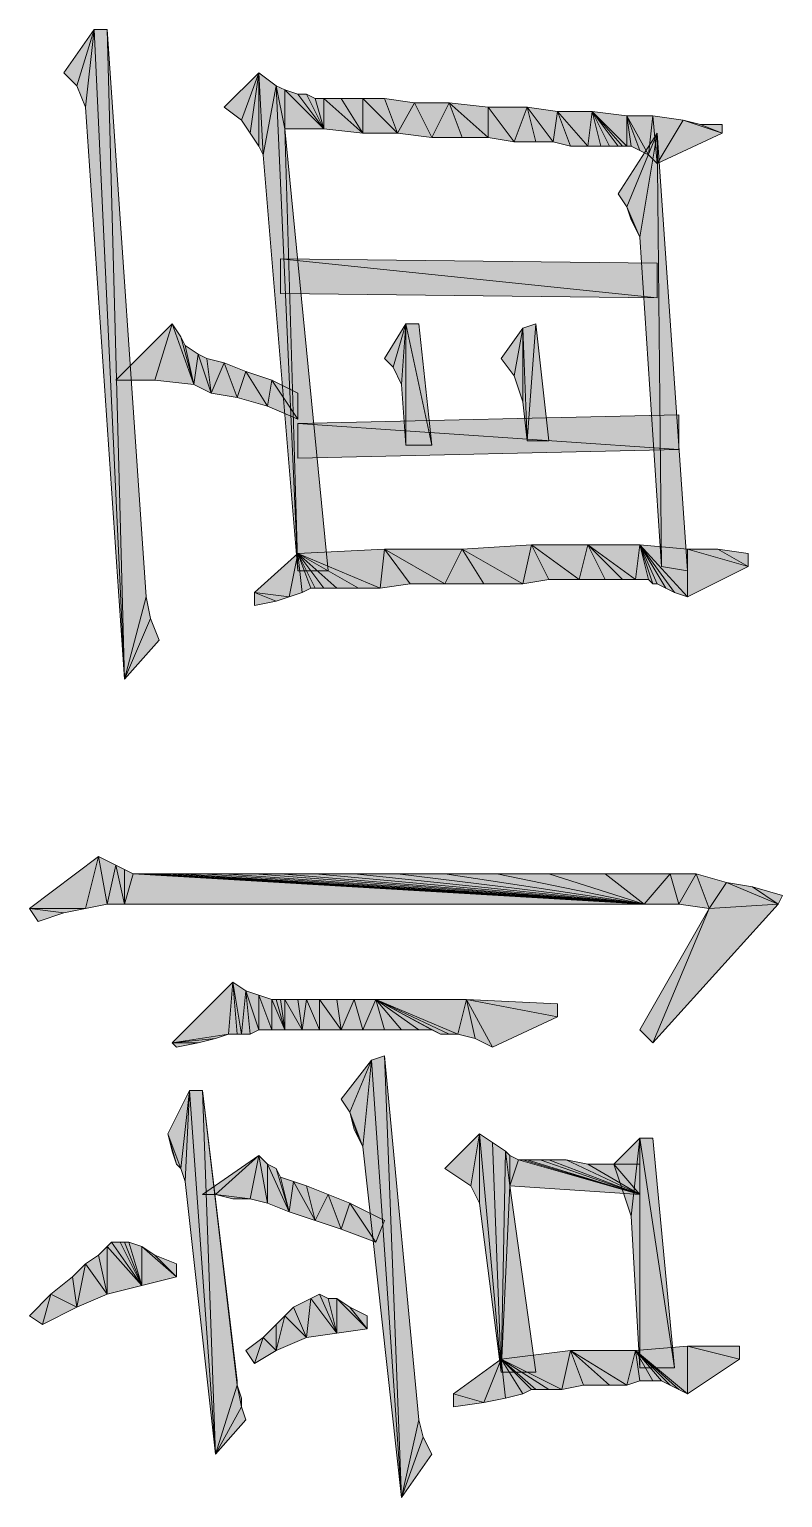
# Model space of a CAD drawing. Header units: inches. Extents: x 11 to 682, y 148 to 1119.
# Drawn here: x 380.1 to 390.54, y 728.1 to 748.44 of the extents above; entities that cross this region are included whole.
import ezdxf

# ---------------------------------------------------------------- set-up
doc = ezdxf.new("R2010")
doc.units = ezdxf.units.IN
doc.header["$MEASUREMENT"] = 0
doc.layers.add('图层 1', color=7, linetype='Continuous')

msp = doc.modelspace()

# ---------------------------------------------------------------- hatches: boundary and pattern name
at = {"layer": '图层 1', "true_color": 0xffffff}
for points in [[(380.76, 747.66), (380.58, 747.84), (381, 748.44)], [(381, 748.44), (380.88, 747.36), (380.76, 747.66)], [(381, 748.44), (381.42, 739.44), (380.88, 747.36)], [(381, 748.44), (381.18, 748.44), (381.42, 739.44)], [(381.42, 739.44), (381.18, 748.44), (381.72, 740.58)], [(383.04, 747.18), (382.8, 747.36), (383.28, 747.84)], [(383.28, 747.84), (383.16, 747), (383.04, 747.18)], [(383.28, 747.84), (383.28, 746.82), (383.16, 747)], [(383.28, 747.84), (383.34, 746.7), (383.28, 746.82)], [(383.34, 746.7), (383.28, 747.84), (383.52, 747.66)], [(383.52, 747.66), (383.82, 740.94), (383.34, 746.7)], [(383.64, 747.06), (383.52, 747.66), (383.64, 747.6)], [(383.52, 747.66), (383.64, 747.06), (383.82, 740.94)], [(383.64, 747.6), (383.82, 747.54), (384.18, 747.06)], [(383.64, 747.6), (384.18, 747.06), (383.64, 747.06)], [(383.82, 747.54), (383.94, 747.54), (384.18, 747.06)], [(383.94, 747.54), (384.06, 747.48), (384.18, 747.06)], [(384.18, 747.06), (384.06, 747.48), (384.18, 747.48)], [(384.18, 747.48), (384.42, 747.48), (384.72, 747)], [(384.18, 747.48), (384.72, 747), (384.18, 747.06)], [(384.72, 747), (384.42, 747.48), (384.72, 747.48)], [(384.72, 747.48), (385.02, 747.48), (385.2, 747)], [(384.72, 747.48), (385.2, 747), (384.72, 747)], [(385.2, 747), (385.02, 747.48), (385.44, 747.42)], [(385.44, 747.42), (385.68, 746.94), (385.2, 747)], [(385.68, 746.94), (385.44, 747.42), (385.92, 747.42)], [(385.92, 747.42), (386.1, 746.94), (385.68, 746.94)], [(386.46, 746.94), (386.1, 746.94), (385.92, 747.42)], [(386.46, 746.94), (385.92, 747.42), (386.46, 747.36)], [(386.46, 747.36), (386.82, 746.88), (386.46, 746.94)], [(386.82, 746.88), (386.46, 747.36), (387, 747.36)], [(387, 747.36), (387.12, 746.88), (386.82, 746.88)], [(387.36, 746.88), (387.12, 746.88), (387, 747.36)], [(387.36, 746.88), (387, 747.36), (387.42, 747.3)], [(387.42, 747.3), (387.6, 746.82), (387.36, 746.88)], [(387.84, 746.82), (387.6, 746.82), (387.42, 747.3)], [(387.84, 746.82), (387.42, 747.3), (387.9, 747.3)], [(387.9, 747.3), (388.02, 746.82), (387.84, 746.82)], [(388.14, 746.82), (388.02, 746.82), (387.9, 747.3)], [(388.26, 746.82), (388.14, 746.82), (387.9, 747.3)], [(388.32, 746.82), (388.26, 746.82), (387.9, 747.3)], [(388.38, 746.82), (388.32, 746.82), (387.9, 747.3)], [(388.38, 746.82), (387.9, 747.3), (388.38, 747.24)], [(388.38, 747.24), (388.44, 746.82), (388.38, 746.82)], [(388.56, 746.76), (388.44, 746.82), (388.38, 747.24)], [(388.68, 746.7), (388.56, 746.76), (388.38, 747.24)], [(388.68, 746.7), (388.38, 747.24), (388.74, 747.24)], [(388.74, 747.24), (388.8, 746.58), (388.68, 746.7)], [(388.8, 746.58), (388.74, 747.24), (389.16, 747.18)], [(389.16, 747.18), (389.7, 747), (388.8, 746.58)], [(389.16, 747.18), (389.4, 747.12), (389.7, 747)], [(389.7, 747), (389.4, 747.12), (389.7, 747.12)], [(383.82, 740.94), (383.64, 747.06), (384.24, 740.94)], [(388.38, 745.98), (388.26, 746.16), (388.8, 747)], [(388.8, 747), (388.56, 745.56), (388.38, 745.98)], [(388.8, 747), (388.86, 741), (388.56, 745.56)], [(388.86, 741), (388.8, 747), (389.22, 740.94)], [(388.5, 745.68), (388.44, 745.8), (388.38, 745.98)], [(388.56, 745.56), (388.5, 745.68), (388.38, 745.98)], [(383.58, 745.26), (388.8, 744.72), (383.58, 744.78)], [(388.8, 744.72), (383.58, 745.26), (388.8, 745.2)], [(381.84, 743.58), (381.3, 743.58), (382.08, 744.36)], [(382.08, 744.36), (382.38, 743.52), (381.84, 743.58)], [(382.08, 744.36), (382.2, 744.18), (382.38, 743.52)], [(385.14, 743.76), (385.02, 743.88), (385.32, 744.36)], [(385.32, 744.36), (385.26, 743.52), (385.14, 743.76)], [(385.32, 744.36), (385.32, 742.68), (385.26, 743.52)], [(385.32, 744.36), (385.5, 744.36), (385.68, 742.68)], [(385.32, 744.36), (385.68, 742.68), (385.32, 742.68)], [(386.82, 743.64), (386.64, 743.88), (386.94, 744.3)], [(386.94, 744.3), (386.94, 743.28), (386.82, 743.64)], [(387, 742.74), (386.94, 744.3), (387.12, 744.36)], [(386.94, 744.3), (387, 742.74), (386.94, 743.28)], [(387.12, 744.36), (387.3, 742.74), (387, 742.74)], [(382.2, 744.18), (382.26, 744.06), (382.38, 743.52)], [(382.38, 743.52), (382.26, 744.06), (382.44, 743.94)], [(382.44, 743.94), (382.62, 743.4), (382.38, 743.52)], [(382.44, 743.94), (382.56, 743.88), (382.62, 743.4)], [(382.62, 743.4), (382.56, 743.88), (382.8, 743.82)], [(382.8, 743.82), (382.98, 743.34), (382.62, 743.4)], [(382.98, 743.34), (382.8, 743.82), (383.1, 743.7)], [(383.1, 743.7), (383.4, 743.22), (382.98, 743.34)], [(383.4, 743.22), (383.1, 743.7), (383.46, 743.58)], [(383.46, 743.58), (383.82, 743.04), (383.4, 743.22)], [(383.82, 743.04), (383.46, 743.58), (383.82, 743.4)], [(389.1, 742.62), (383.82, 742.98), (389.1, 743.1)], [(383.82, 742.98), (389.1, 742.62), (383.82, 742.5)], [(384.96, 740.7), (383.82, 741.18), (385.02, 741.24)], [(385.02, 741.24), (385.38, 740.76), (384.96, 740.7)], [(385.86, 740.76), (385.38, 740.76), (385.02, 741.24)], [(385.86, 740.76), (385.02, 741.24), (386.1, 741.24)], [(386.1, 741.24), (386.4, 740.76), (385.86, 740.76)], [(386.94, 740.76), (386.1, 741.24), (387.06, 741.3)], [(386.94, 740.76), (386.4, 740.76), (386.1, 741.24)], [(387.06, 741.3), (387.3, 740.82), (386.94, 740.76)], [(387.72, 740.82), (387.3, 740.82), (387.06, 741.3)], [(387.72, 740.82), (387.06, 741.3), (387.84, 741.3)], [(387.84, 741.3), (388.08, 740.82), (387.72, 740.82)], [(388.32, 740.82), (388.08, 740.82), (387.84, 741.3)], [(388.5, 740.82), (388.32, 740.82), (387.84, 741.3)], [(388.5, 740.82), (387.84, 741.3), (388.56, 741.3)], [(388.56, 741.3), (388.68, 740.82), (388.5, 740.82)], [(388.74, 740.76), (388.68, 740.82), (388.56, 741.3)], [(388.8, 740.76), (388.74, 740.76), (388.56, 741.3)], [(388.92, 740.7), (388.8, 740.76), (388.56, 741.3)], [(389.04, 740.64), (388.92, 740.7), (388.56, 741.3)], [(389.22, 740.58), (389.04, 740.64), (388.56, 741.3)], [(389.22, 740.58), (388.56, 741.3), (389.22, 741.24)], [(389.22, 741.24), (389.64, 741.24), (390.06, 741)], [(389.22, 741.24), (390.06, 741), (389.22, 740.58)], [(390.06, 741), (389.64, 741.24), (390.06, 741.18)], [(383.7, 740.58), (383.22, 740.64), (383.82, 741.18)], [(383.82, 741.18), (383.88, 740.64), (383.7, 740.58)], [(384, 740.7), (383.88, 740.64), (383.82, 741.18)], [(384.06, 740.7), (384, 740.7), (383.82, 741.18)], [(384.18, 740.7), (384.06, 740.7), (383.82, 741.18)], [(384.36, 740.7), (384.18, 740.7), (383.82, 741.18)], [(384.66, 740.7), (384.36, 740.7), (383.82, 741.18)], [(384.96, 740.7), (384.66, 740.7), (383.82, 741.18)], [(381.42, 739.44), (381.72, 740.58), (381.78, 740.28)], [(383.22, 740.64), (383.52, 740.52), (383.22, 740.46)], [(383.7, 740.58), (383.52, 740.52), (383.22, 740.64)], [(381.78, 740.28), (381.9, 739.98), (381.42, 739.44)], [(380.88, 736.26), (380.1, 736.26), (381.06, 736.98)], [(381.06, 736.98), (381.18, 736.32), (380.88, 736.26)], [(381.18, 736.32), (381.06, 736.98), (381.3, 736.86)], [(381.3, 736.86), (381.42, 736.32), (381.18, 736.32)], [(381.42, 736.32), (381.3, 736.86), (381.42, 736.8)], [(381.42, 736.32), (381.42, 736.8), (381.54, 736.74)], [(381.54, 736.74), (388.62, 736.32), (381.42, 736.32)], [(381.54, 736.74), (381.66, 736.74), (388.62, 736.32)], [(381.66, 736.74), (381.72, 736.74), (388.62, 736.32)], [(381.72, 736.74), (381.84, 736.74), (388.62, 736.32)], [(381.84, 736.74), (382.02, 736.74), (388.62, 736.32)], [(382.02, 736.74), (382.2, 736.74), (388.62, 736.32)], [(382.2, 736.74), (382.5, 736.74), (388.62, 736.32)], [(382.5, 736.74), (382.8, 736.74), (388.62, 736.32)], [(382.8, 736.74), (383.22, 736.74), (388.62, 736.32)], [(383.22, 736.74), (383.58, 736.74), (388.62, 736.32)], [(383.58, 736.74), (384.06, 736.74), (388.62, 736.32)], [(384.06, 736.74), (384.6, 736.74), (388.62, 736.32)], [(384.6, 736.74), (385.2, 736.74), (388.62, 736.32)], [(385.2, 736.74), (385.86, 736.74), (388.62, 736.32)], [(385.86, 736.74), (386.58, 736.74), (388.62, 736.32)], [(386.58, 736.74), (387.3, 736.74), (388.62, 736.32)], [(387.3, 736.74), (388.08, 736.74), (388.62, 736.32)], [(388.62, 736.32), (388.08, 736.74), (388.98, 736.74)], [(388.98, 736.74), (389.1, 736.32), (388.62, 736.32)], [(389.1, 736.32), (388.98, 736.74), (389.34, 736.74)], [(389.34, 736.74), (389.52, 736.26), (389.1, 736.32)], [(389.52, 736.26), (389.34, 736.74), (389.76, 736.62)], [(389.52, 736.26), (389.76, 736.62), (390.48, 736.32)], [(389.76, 736.62), (390.12, 736.56), (390.48, 736.32)], [(390.48, 736.32), (390.12, 736.56), (390.54, 736.44)], [(389.52, 736.26), (390.48, 736.32), (388.74, 734.4)], [(380.58, 736.2), (380.22, 736.08), (380.1, 736.26)], [(380.88, 736.26), (380.58, 736.2), (380.1, 736.26)], [(388.74, 734.4), (388.56, 734.58), (389.52, 736.26)], [(382.86, 734.52), (382.08, 734.4), (382.92, 735.24)], [(382.92, 735.24), (382.98, 734.52), (382.86, 734.52)], [(383.04, 734.52), (382.98, 734.52), (382.92, 735.24)], [(383.04, 734.52), (382.92, 735.24), (383.1, 735.12)], [(383.1, 735.12), (383.16, 734.52), (383.04, 734.52)], [(383.28, 734.58), (383.16, 734.52), (383.1, 735.12)], [(383.28, 734.58), (383.1, 735.12), (383.28, 735.06)], [(383.28, 735.06), (383.46, 734.58), (383.28, 734.58)], [(383.46, 734.58), (383.28, 735.06), (383.46, 735)], [(383.46, 735), (383.52, 735), (383.64, 734.58)], [(383.46, 735), (383.64, 734.58), (383.46, 734.58)], [(383.52, 735), (383.58, 735), (383.64, 734.58)], [(383.64, 734.58), (383.58, 735), (383.64, 735)], [(383.64, 735), (383.82, 735), (383.88, 734.58)], [(383.64, 735), (383.88, 734.58), (383.64, 734.58)], [(383.88, 734.58), (383.82, 735), (383.94, 735)], [(383.94, 735), (384.12, 734.58), (383.88, 734.58)], [(384.12, 734.58), (383.94, 735), (384.12, 735)], [(384.12, 735), (384.36, 735), (384.42, 734.58)], [(384.12, 735), (384.42, 734.58), (384.12, 734.58)], [(384.42, 734.58), (384.36, 735), (384.6, 735)], [(384.6, 735), (384.72, 734.58), (384.42, 734.58)], [(384.72, 734.58), (384.6, 735), (384.9, 735)], [(384.9, 735), (385.02, 734.58), (384.72, 734.58)], [(385.26, 734.58), (385.02, 734.58), (384.9, 735)], [(385.5, 734.58), (385.26, 734.58), (384.9, 735)], [(385.68, 734.58), (385.5, 734.58), (384.9, 735)], [(385.8, 734.52), (385.68, 734.58), (384.9, 735)], [(385.92, 734.52), (385.8, 734.52), (384.9, 735)], [(386.04, 734.52), (385.92, 734.52), (384.9, 735)], [(386.04, 734.52), (384.9, 735), (386.16, 735)], [(386.16, 735), (386.28, 734.46), (386.04, 734.52)], [(386.52, 734.34), (386.28, 734.46), (386.16, 735)], [(387.42, 734.76), (386.52, 734.34), (386.16, 735)], [(387.42, 734.76), (386.16, 735), (387.42, 734.94)], [(382.86, 734.52), (382.68, 734.46), (382.08, 734.4)], [(382.68, 734.46), (382.44, 734.4), (382.08, 734.4)], [(382.44, 734.4), (382.14, 734.34), (382.08, 734.4)], [(384.54, 733.44), (384.42, 733.62), (384.84, 734.16)], [(384.84, 734.16), (384.72, 732.96), (384.54, 733.44)], [(384.84, 734.16), (385.26, 728.1), (384.72, 732.96)], [(384.84, 734.16), (385.02, 734.22), (385.26, 728.1)], [(385.26, 728.1), (385.02, 734.22), (385.5, 729.18)], [(382.2, 732.66), (382.02, 733.14), (382.32, 733.74)], [(382.32, 733.74), (382.26, 732.48), (382.2, 732.66)], [(382.32, 733.74), (382.68, 728.7), (382.26, 732.48)], [(382.32, 733.74), (382.5, 733.74), (382.68, 728.7)], [(382.98, 729.66), (382.68, 728.7), (382.5, 733.74)], [(382.98, 729.66), (382.5, 733.74), (382.98, 729.72)], [(384.66, 733.08), (384.6, 733.2), (384.54, 733.44)], [(384.72, 732.96), (384.66, 733.08), (384.54, 733.44)], [(382.14, 732.72), (382.08, 732.9), (382.02, 733.14)], [(382.2, 732.66), (382.14, 732.72), (382.02, 733.14)], [(386.22, 732.42), (385.86, 732.66), (386.34, 733.14)], [(386.34, 733.14), (386.34, 732.18), (386.22, 732.42)], [(386.34, 733.14), (386.52, 733.02), (386.64, 729.84)], [(386.34, 733.14), (386.64, 729.84), (386.34, 732.18)], [(388.44, 732), (388.2, 732.72), (388.56, 733.08)], [(388.56, 733.08), (388.56, 729.9), (388.44, 732)], [(388.56, 733.08), (388.74, 733.08), (389.04, 729.9)], [(388.56, 733.08), (389.04, 729.9), (388.56, 729.9)], [(386.64, 729.84), (386.52, 733.02), (386.7, 732.9)], [(386.64, 729.84), (386.7, 732.9), (386.76, 732.42)], [(386.76, 732.42), (386.7, 732.9), (386.76, 732.84)], [(382.68, 732.3), (382.5, 732.3), (383.28, 732.84)], [(383.28, 732.84), (383.16, 732.24), (382.68, 732.3)], [(383.28, 732.84), (383.4, 732.18), (383.16, 732.24)], [(383.4, 732.18), (383.28, 732.84), (383.4, 732.72)], [(383.4, 732.72), (383.52, 732.66), (383.7, 732.06)], [(383.4, 732.72), (383.7, 732.06), (383.4, 732.18)], [(383.52, 732.66), (383.58, 732.54), (383.7, 732.06)], [(386.76, 732.42), (386.76, 732.84), (386.88, 732.78)], [(386.88, 732.78), (388.56, 732.3), (386.76, 732.42)], [(386.88, 732.78), (386.94, 732.78), (388.56, 732.3)], [(386.94, 732.78), (387, 732.78), (388.56, 732.3)], [(387, 732.78), (387.18, 732.78), (388.56, 732.3)], [(387.18, 732.78), (387.3, 732.78), (388.56, 732.3)], [(387.3, 732.78), (387.54, 732.78), (388.56, 732.3)], [(387.54, 732.78), (387.84, 732.72), (388.56, 732.3)], [(387.84, 732.72), (388.2, 732.72), (388.56, 732.3)], [(388.56, 732.3), (388.2, 732.72), (388.56, 732.72)], [(383.7, 732.06), (383.58, 732.54), (383.76, 732.48)], [(383.76, 732.48), (384.06, 731.94), (383.7, 732.06)], [(383.76, 732.48), (383.94, 732.42), (384.06, 731.94)], [(383.16, 732.24), (382.92, 732.24), (382.68, 732.3)], [(384.06, 731.94), (383.94, 732.42), (384.24, 732.3)], [(384.24, 732.3), (384.42, 731.82), (384.06, 731.94)], [(384.42, 731.82), (384.24, 732.3), (384.54, 732.18)], [(386.76, 732.42), (387.12, 729.84), (386.64, 729.84)], [(384.54, 732.18), (384.9, 731.64), (384.42, 731.82)], [(384.9, 731.64), (384.54, 732.18), (385.02, 731.94)], [(381.18, 731.58), (381.24, 731.64), (381.66, 731.04)], [(381.24, 731.64), (381.36, 731.64), (381.66, 731.04)], [(381.36, 731.64), (381.42, 731.64), (381.66, 731.04)], [(381.42, 731.64), (381.48, 731.64), (381.66, 731.04)], [(381.66, 731.04), (381.48, 731.64), (381.66, 731.58)], [(380.88, 731.34), (381.06, 731.46), (381.18, 730.92)], [(381.18, 730.92), (381.06, 731.46), (381.18, 731.58)], [(381.18, 731.58), (381.66, 731.04), (381.18, 730.92)], [(381.66, 731.58), (381.84, 731.46), (382.14, 731.16)], [(381.66, 731.58), (382.14, 731.16), (381.66, 731.04)], [(382.14, 731.16), (381.84, 731.46), (382.14, 731.34)], [(380.76, 730.74), (380.7, 731.16), (380.88, 731.34)], [(380.88, 731.34), (381.18, 730.92), (380.76, 730.74)], [(380.4, 730.92), (380.7, 731.16), (380.76, 730.74)], [(380.28, 730.5), (380.1, 730.62), (380.4, 730.92)], [(380.4, 730.92), (380.76, 730.74), (380.28, 730.5)], [(383.94, 730.32), (383.76, 730.74), (384, 730.86)], [(384, 730.86), (384.36, 730.38), (383.94, 730.32)], [(384, 730.86), (384.12, 730.92), (384.36, 730.38)], [(384.12, 730.92), (384.24, 730.86), (384.36, 730.38)], [(384.36, 730.38), (384.24, 730.86), (384.36, 730.86)], [(384.36, 730.86), (384.54, 730.74), (384.78, 730.44)], [(384.36, 730.86), (384.78, 730.44), (384.36, 730.38)], [(383.52, 730.14), (383.52, 730.5), (383.64, 730.62)], [(383.64, 730.62), (383.94, 730.32), (383.52, 730.14)], [(383.64, 730.62), (383.76, 730.74), (383.94, 730.32)], [(384.78, 730.44), (384.54, 730.74), (384.78, 730.62)], [(383.34, 730.32), (383.52, 730.5), (383.52, 730.14)], [(383.22, 729.96), (383.1, 730.14), (383.34, 730.32)], [(383.34, 730.32), (383.52, 730.14), (383.22, 729.96)], [(386.4, 729.42), (385.98, 729.54), (386.64, 730.02)], [(386.64, 730.02), (386.7, 729.48), (386.4, 729.42)], [(387.48, 729.6), (386.64, 730.02), (387.6, 730.14)], [(386.94, 729.54), (386.7, 729.48), (386.64, 730.02)], [(387.06, 729.6), (386.94, 729.54), (386.64, 730.02)], [(387.12, 729.6), (387.06, 729.6), (386.64, 730.02)], [(387.3, 729.6), (387.12, 729.6), (386.64, 730.02)], [(387.48, 729.6), (387.3, 729.6), (386.64, 730.02)], [(387.6, 730.14), (387.78, 729.66), (387.48, 729.6)], [(388.14, 729.66), (387.78, 729.66), (387.6, 730.14)], [(388.38, 729.66), (388.14, 729.66), (387.6, 730.14)], [(388.38, 729.66), (387.6, 730.14), (388.5, 730.14)], [(388.5, 730.14), (388.56, 729.72), (388.38, 729.66)], [(389.22, 729.54), (388.5, 730.14), (389.22, 730.2)], [(388.74, 729.72), (388.56, 729.72), (388.5, 730.14)], [(388.86, 729.72), (388.74, 729.72), (388.5, 730.14)], [(388.98, 729.66), (388.86, 729.72), (388.5, 730.14)], [(389.1, 729.6), (388.98, 729.66), (388.5, 730.14)], [(389.22, 729.54), (389.1, 729.6), (388.5, 730.14)], [(389.22, 730.2), (389.94, 730.02), (389.22, 729.54)], [(389.94, 730.02), (389.22, 730.2), (389.94, 730.2)], [(382.68, 728.7), (382.98, 729.66), (383.04, 729.36)], [(383.04, 729.36), (382.98, 729.66), (383.04, 729.48)], [(385.98, 729.54), (386.4, 729.42), (385.98, 729.36)], [(383.04, 729.36), (383.1, 729.18), (382.68, 728.7)], [(385.26, 728.1), (385.5, 729.18), (385.56, 728.94)], [(385.56, 728.94), (385.68, 728.7), (385.26, 728.1)]]:
    msp.add_hatch(color=7, dxfattribs=at).paths.add_polyline_path(points)
h = msp.add_hatch(color=7, dxfattribs=at)
edge = h.paths.add_edge_path()
edge.add_spline(control_points=[(386.22, 732.42), (386.22, 732.42), (385.86, 732.66), (385.86, 732.66), (385.86, 732.66), (386.22, 732.42), (386.22, 732.42)], knot_values=[0, 0, 0, 0, 1, 1, 1, 2, 2, 2, 2], degree=3, periodic=0)
edge.add_line((386.22, 732.42), (386.22, 732.42))
h = msp.add_hatch(color=7, dxfattribs=at)
edge = h.paths.add_edge_path()
edge.add_spline(control_points=[(388.32, 732.36), (388.32, 732.36), (388.2, 732.72), (388.2, 732.72), (388.2, 732.72), (388.32, 732.36), (388.32, 732.36)], knot_values=[0, 0, 0, 0, 1, 1, 1, 2, 2, 2, 2], degree=3, periodic=0)
edge.add_line((388.32, 732.36), (388.32, 732.36))
h = msp.add_hatch(color=7, dxfattribs=at)
edge = h.paths.add_edge_path()
edge.add_spline(control_points=[(388.38, 732.18), (388.38, 732.18), (388.2, 732.72), (388.2, 732.72), (388.2, 732.72), (388.38, 732.18), (388.38, 732.18)], knot_values=[0, 0, 0, 0, 1, 1, 1, 2, 2, 2, 2], degree=3, periodic=0)
edge.add_line((388.38, 732.18), (388.38, 732.18))
h = msp.add_hatch(color=7, dxfattribs=at)
edge = h.paths.add_edge_path()
edge.add_spline(control_points=[(388.44, 732), (388.44, 732), (388.2, 732.72), (388.2, 732.72), (388.2, 732.72), (388.44, 732), (388.44, 732)], knot_values=[0, 0, 0, 0, 1, 1, 1, 2, 2, 2, 2], degree=3, periodic=0)
edge.add_line((388.44, 732), (388.44, 732))
h = msp.add_hatch(color=7, dxfattribs=at)
edge = h.paths.add_edge_path()
edge.add_spline(control_points=[(386.34, 732.18), (386.34, 732.18), (386.22, 732.42), (386.22, 732.42), (386.22, 732.42), (386.34, 732.18), (386.34, 732.18)], knot_values=[0, 0, 0, 0, 1, 1, 1, 2, 2, 2, 2], degree=3, periodic=0)
edge.add_line((386.34, 732.18), (386.34, 732.18))

# ---------------------------------------------------------------- linework, layer by layer
at = {"layer": '图层 1', "lineweight": 0}
for points in [[(380.76, 747.66), (380.58, 747.84), (381, 748.44), (380.76, 747.66)], [(381, 748.44), (380.88, 747.36), (380.76, 747.66), (381, 748.44)], [(381, 748.44), (381.42, 739.44), (380.88, 747.36), (381, 748.44)], [(381, 748.44), (381.18, 748.44), (381.42, 739.44), (381, 748.44)], [(381.42, 739.44), (381.18, 748.44), (381.72, 740.58), (381.42, 739.44)], [(383.04, 747.18), (382.8, 747.36), (383.28, 747.84), (383.04, 747.18)], [(383.28, 747.84), (383.16, 747), (383.04, 747.18), (383.28, 747.84)], [(383.28, 747.84), (383.28, 746.82), (383.16, 747), (383.28, 747.84)], [(383.28, 747.84), (383.34, 746.7), (383.28, 746.82), (383.28, 747.84)], [(383.34, 746.7), (383.28, 747.84), (383.52, 747.66), (383.34, 746.7)], [(383.52, 747.66), (383.82, 740.94), (383.34, 746.7), (383.52, 747.66)], [(383.64, 747.06), (383.52, 747.66), (383.64, 747.6), (383.64, 747.06)], [(383.52, 747.66), (383.64, 747.06), (383.82, 740.94), (383.52, 747.66)], [(383.64, 747.6), (383.82, 747.54), (384.18, 747.06), (383.64, 747.6)], [(383.64, 747.6), (384.18, 747.06), (383.64, 747.06), (383.64, 747.6)], [(383.82, 747.54), (383.94, 747.54), (384.18, 747.06), (383.82, 747.54)], [(383.94, 747.54), (384.06, 747.48), (384.18, 747.06), (383.94, 747.54)], [(384.18, 747.06), (384.06, 747.48), (384.18, 747.48), (384.18, 747.06)], [(384.18, 747.48), (384.42, 747.48), (384.72, 747), (384.18, 747.48)], [(384.18, 747.48), (384.72, 747), (384.18, 747.06), (384.18, 747.48)], [(384.72, 747), (384.42, 747.48), (384.72, 747.48), (384.72, 747)], [(384.72, 747.48), (385.02, 747.48), (385.2, 747), (384.72, 747.48)], [(384.72, 747.48), (385.2, 747), (384.72, 747), (384.72, 747.48)], [(385.2, 747), (385.02, 747.48), (385.44, 747.42), (385.2, 747)], [(385.44, 747.42), (385.68, 746.94), (385.2, 747), (385.44, 747.42)], [(385.68, 746.94), (385.44, 747.42), (385.92, 747.42), (385.68, 746.94)], [(385.92, 747.42), (386.1, 746.94), (385.68, 746.94), (385.92, 747.42)], [(386.46, 746.94), (386.1, 746.94), (385.92, 747.42), (386.46, 746.94)], [(386.46, 746.94), (385.92, 747.42), (386.46, 747.36), (386.46, 746.94)], [(386.46, 747.36), (386.82, 746.88), (386.46, 746.94), (386.46, 747.36)], [(386.82, 746.88), (386.46, 747.36), (387, 747.36), (386.82, 746.88)], [(387, 747.36), (387.12, 746.88), (386.82, 746.88), (387, 747.36)], [(387.36, 746.88), (387.12, 746.88), (387, 747.36), (387.36, 746.88)], [(387.36, 746.88), (387, 747.36), (387.42, 747.3), (387.36, 746.88)], [(387.42, 747.3), (387.6, 746.82), (387.36, 746.88), (387.42, 747.3)], [(387.84, 746.82), (387.6, 746.82), (387.42, 747.3), (387.84, 746.82)], [(387.84, 746.82), (387.42, 747.3), (387.9, 747.3), (387.84, 746.82)], [(387.9, 747.3), (388.02, 746.82), (387.84, 746.82), (387.9, 747.3)], [(388.14, 746.82), (388.02, 746.82), (387.9, 747.3), (388.14, 746.82)], [(388.26, 746.82), (388.14, 746.82), (387.9, 747.3), (388.26, 746.82)], [(388.32, 746.82), (388.26, 746.82), (387.9, 747.3), (388.32, 746.82)], [(388.38, 746.82), (388.32, 746.82), (387.9, 747.3), (388.38, 746.82)], [(388.38, 746.82), (387.9, 747.3), (388.38, 747.24), (388.38, 746.82)], [(388.38, 747.24), (388.44, 746.82), (388.38, 746.82), (388.38, 747.24)], [(388.56, 746.76), (388.44, 746.82), (388.38, 747.24), (388.56, 746.76)], [(388.68, 746.7), (388.56, 746.76), (388.38, 747.24), (388.68, 746.7)], [(388.68, 746.7), (388.38, 747.24), (388.74, 747.24), (388.68, 746.7)], [(388.74, 747.24), (388.8, 746.58), (388.68, 746.7), (388.74, 747.24)], [(388.8, 746.58), (388.74, 747.24), (389.16, 747.18), (388.8, 746.58)], [(389.16, 747.18), (389.7, 747), (388.8, 746.58), (389.16, 747.18)], [(389.16, 747.18), (389.4, 747.12), (389.7, 747), (389.16, 747.18)], [(389.7, 747), (389.4, 747.12), (389.7, 747.12), (389.7, 747)], [(383.82, 740.94), (383.64, 747.06), (384.24, 740.94), (383.82, 740.94)], [(388.38, 745.98), (388.26, 746.16), (388.8, 747), (388.38, 745.98)], [(388.8, 747), (388.56, 745.56), (388.38, 745.98), (388.8, 747)], [(388.8, 747), (388.86, 741), (388.56, 745.56), (388.8, 747)], [(388.86, 741), (388.8, 747), (389.22, 740.94), (388.86, 741)], [(388.5, 745.68), (388.44, 745.8), (388.38, 745.98), (388.5, 745.68)], [(388.56, 745.56), (388.5, 745.68), (388.38, 745.98), (388.56, 745.56)], [(383.58, 745.26), (388.8, 744.72), (383.58, 744.78), (383.58, 745.26)], [(388.8, 744.72), (383.58, 745.26), (388.8, 745.2), (388.8, 744.72)], [(381.84, 743.58), (381.3, 743.58), (382.08, 744.36), (381.84, 743.58)], [(382.08, 744.36), (382.38, 743.52), (381.84, 743.58), (382.08, 744.36)], [(382.08, 744.36), (382.2, 744.18), (382.38, 743.52), (382.08, 744.36)], [(385.14, 743.76), (385.02, 743.88), (385.32, 744.36), (385.14, 743.76)], [(385.32, 744.36), (385.26, 743.52), (385.14, 743.76), (385.32, 744.36)], [(385.32, 744.36), (385.32, 742.68), (385.26, 743.52), (385.32, 744.36)], [(385.32, 744.36), (385.5, 744.36), (385.68, 742.68), (385.32, 744.36)], [(385.32, 744.36), (385.68, 742.68), (385.32, 742.68), (385.32, 744.36)], [(386.82, 743.64), (386.64, 743.88), (386.94, 744.3), (386.82, 743.64)], [(386.94, 744.3), (386.94, 743.28), (386.82, 743.64), (386.94, 744.3)], [(387, 742.74), (386.94, 744.3), (387.12, 744.36), (387, 742.74)], [(386.94, 744.3), (387, 742.74), (386.94, 743.28), (386.94, 744.3)], [(387.12, 744.36), (387.3, 742.74), (387, 742.74), (387.12, 744.36)], [(382.2, 744.18), (382.26, 744.06), (382.38, 743.52), (382.2, 744.18)], [(382.38, 743.52), (382.26, 744.06), (382.44, 743.94), (382.38, 743.52)], [(382.44, 743.94), (382.62, 743.4), (382.38, 743.52), (382.44, 743.94)], [(382.44, 743.94), (382.56, 743.88), (382.62, 743.4), (382.44, 743.94)], [(382.62, 743.4), (382.56, 743.88), (382.8, 743.82), (382.62, 743.4)], [(382.8, 743.82), (382.98, 743.34), (382.62, 743.4), (382.8, 743.82)], [(382.98, 743.34), (382.8, 743.82), (383.1, 743.7), (382.98, 743.34)], [(383.1, 743.7), (383.4, 743.22), (382.98, 743.34), (383.1, 743.7)], [(383.4, 743.22), (383.1, 743.7), (383.46, 743.58), (383.4, 743.22)], [(383.46, 743.58), (383.82, 743.04), (383.4, 743.22), (383.46, 743.58)], [(383.82, 743.04), (383.46, 743.58), (383.82, 743.4), (383.82, 743.04)], [(389.1, 742.62), (383.82, 742.98), (389.1, 743.1), (389.1, 742.62)], [(383.82, 742.98), (389.1, 742.62), (383.82, 742.5), (383.82, 742.98)], [(384.96, 740.7), (383.82, 741.18), (385.02, 741.24), (384.96, 740.7)], [(385.02, 741.24), (385.38, 740.76), (384.96, 740.7), (385.02, 741.24)], [(385.86, 740.76), (385.38, 740.76), (385.02, 741.24), (385.86, 740.76)], [(385.86, 740.76), (385.02, 741.24), (386.1, 741.24), (385.86, 740.76)], [(386.1, 741.24), (386.4, 740.76), (385.86, 740.76), (386.1, 741.24)], [(386.94, 740.76), (386.1, 741.24), (387.06, 741.3), (386.94, 740.76)], [(386.94, 740.76), (386.4, 740.76), (386.1, 741.24), (386.94, 740.76)], [(387.06, 741.3), (387.3, 740.82), (386.94, 740.76), (387.06, 741.3)], [(387.72, 740.82), (387.3, 740.82), (387.06, 741.3), (387.72, 740.82)], [(387.72, 740.82), (387.06, 741.3), (387.84, 741.3), (387.72, 740.82)], [(387.84, 741.3), (388.08, 740.82), (387.72, 740.82), (387.84, 741.3)], [(388.32, 740.82), (388.08, 740.82), (387.84, 741.3), (388.32, 740.82)], [(388.5, 740.82), (388.32, 740.82), (387.84, 741.3), (388.5, 740.82)], [(388.5, 740.82), (387.84, 741.3), (388.56, 741.3), (388.5, 740.82)], [(388.56, 741.3), (388.68, 740.82), (388.5, 740.82), (388.56, 741.3)], [(388.74, 740.76), (388.68, 740.82), (388.56, 741.3), (388.74, 740.76)], [(388.8, 740.76), (388.74, 740.76), (388.56, 741.3), (388.8, 740.76)], [(388.92, 740.7), (388.8, 740.76), (388.56, 741.3), (388.92, 740.7)], [(389.04, 740.64), (388.92, 740.7), (388.56, 741.3), (389.04, 740.64)], [(389.22, 740.58), (389.04, 740.64), (388.56, 741.3), (389.22, 740.58)], [(389.22, 740.58), (388.56, 741.3), (389.22, 741.24), (389.22, 740.58)], [(389.22, 741.24), (389.64, 741.24), (390.06, 741), (389.22, 741.24)], [(389.22, 741.24), (390.06, 741), (389.22, 740.58), (389.22, 741.24)], [(390.06, 741), (389.64, 741.24), (390.06, 741.18), (390.06, 741)], [(383.7, 740.58), (383.22, 740.64), (383.82, 741.18), (383.7, 740.58)], [(383.82, 741.18), (383.88, 740.64), (383.7, 740.58), (383.82, 741.18)], [(384, 740.7), (383.88, 740.64), (383.82, 741.18), (384, 740.7)], [(384.06, 740.7), (384, 740.7), (383.82, 741.18), (384.06, 740.7)], [(384.18, 740.7), (384.06, 740.7), (383.82, 741.18), (384.18, 740.7)], [(384.36, 740.7), (384.18, 740.7), (383.82, 741.18), (384.36, 740.7)], [(384.66, 740.7), (384.36, 740.7), (383.82, 741.18), (384.66, 740.7)], [(384.96, 740.7), (384.66, 740.7), (383.82, 741.18), (384.96, 740.7)], [(381.42, 739.44), (381.72, 740.58), (381.78, 740.28), (381.42, 739.44)], [(383.22, 740.64), (383.52, 740.52), (383.22, 740.46), (383.22, 740.64)], [(383.7, 740.58), (383.52, 740.52), (383.22, 740.64), (383.7, 740.58)], [(381.78, 740.28), (381.9, 739.98), (381.42, 739.44), (381.78, 740.28)], [(380.88, 736.26), (380.1, 736.26), (381.06, 736.98), (380.88, 736.26)], [(381.06, 736.98), (381.18, 736.32), (380.88, 736.26), (381.06, 736.98)], [(381.18, 736.32), (381.06, 736.98), (381.3, 736.86), (381.18, 736.32)], [(381.3, 736.86), (381.42, 736.32), (381.18, 736.32), (381.3, 736.86)], [(381.42, 736.32), (381.3, 736.86), (381.42, 736.8), (381.42, 736.32)], [(381.42, 736.32), (381.42, 736.8), (381.54, 736.74), (381.42, 736.32)], [(381.54, 736.74), (388.62, 736.32), (381.42, 736.32), (381.54, 736.74)], [(381.54, 736.74), (381.66, 736.74), (388.62, 736.32), (381.54, 736.74)], [(381.66, 736.74), (381.72, 736.74), (388.62, 736.32), (381.66, 736.74)], [(381.72, 736.74), (381.84, 736.74), (388.62, 736.32), (381.72, 736.74)], [(381.84, 736.74), (382.02, 736.74), (388.62, 736.32), (381.84, 736.74)], [(382.02, 736.74), (382.2, 736.74), (388.62, 736.32), (382.02, 736.74)], [(382.2, 736.74), (382.5, 736.74), (388.62, 736.32), (382.2, 736.74)], [(382.5, 736.74), (382.8, 736.74), (388.62, 736.32), (382.5, 736.74)], [(382.8, 736.74), (383.22, 736.74), (388.62, 736.32), (382.8, 736.74)], [(383.22, 736.74), (383.58, 736.74), (388.62, 736.32), (383.22, 736.74)], [(383.58, 736.74), (384.06, 736.74), (388.62, 736.32), (383.58, 736.74)], [(384.06, 736.74), (384.6, 736.74), (388.62, 736.32), (384.06, 736.74)], [(384.6, 736.74), (385.2, 736.74), (388.62, 736.32), (384.6, 736.74)], [(385.2, 736.74), (385.86, 736.74), (388.62, 736.32), (385.2, 736.74)], [(385.86, 736.74), (386.58, 736.74), (388.62, 736.32), (385.86, 736.74)], [(386.58, 736.74), (387.3, 736.74), (388.62, 736.32), (386.58, 736.74)], [(387.3, 736.74), (388.08, 736.74), (388.62, 736.32), (387.3, 736.74)], [(388.62, 736.32), (388.08, 736.74), (388.98, 736.74), (388.62, 736.32)], [(388.98, 736.74), (389.1, 736.32), (388.62, 736.32), (388.98, 736.74)], [(389.1, 736.32), (388.98, 736.74), (389.34, 736.74), (389.1, 736.32)], [(389.34, 736.74), (389.52, 736.26), (389.1, 736.32), (389.34, 736.74)], [(389.52, 736.26), (389.34, 736.74), (389.76, 736.62), (389.52, 736.26)], [(389.52, 736.26), (389.76, 736.62), (390.48, 736.32), (389.52, 736.26)], [(389.76, 736.62), (390.12, 736.56), (390.48, 736.32), (389.76, 736.62)], [(390.48, 736.32), (390.12, 736.56), (390.54, 736.44), (390.48, 736.32)], [(389.52, 736.26), (390.48, 736.32), (388.74, 734.4), (389.52, 736.26)], [(380.58, 736.2), (380.22, 736.08), (380.1, 736.26), (380.58, 736.2)], [(380.88, 736.26), (380.58, 736.2), (380.1, 736.26), (380.88, 736.26)], [(388.74, 734.4), (388.56, 734.58), (389.52, 736.26), (388.74, 734.4)], [(382.86, 734.52), (382.08, 734.4), (382.92, 735.24), (382.86, 734.52)], [(382.92, 735.24), (382.98, 734.52), (382.86, 734.52), (382.92, 735.24)], [(383.04, 734.52), (382.98, 734.52), (382.92, 735.24), (383.04, 734.52)], [(383.04, 734.52), (382.92, 735.24), (383.1, 735.12), (383.04, 734.52)], [(383.1, 735.12), (383.16, 734.52), (383.04, 734.52), (383.1, 735.12)], [(383.28, 734.58), (383.16, 734.52), (383.1, 735.12), (383.28, 734.58)], [(383.28, 734.58), (383.1, 735.12), (383.28, 735.06), (383.28, 734.58)], [(383.28, 735.06), (383.46, 734.58), (383.28, 734.58), (383.28, 735.06)], [(383.46, 734.58), (383.28, 735.06), (383.46, 735), (383.46, 734.58)], [(383.46, 735), (383.52, 735), (383.64, 734.58), (383.46, 735)], [(383.46, 735), (383.64, 734.58), (383.46, 734.58), (383.46, 735)], [(383.52, 735), (383.58, 735), (383.64, 734.58), (383.52, 735)], [(383.64, 734.58), (383.58, 735), (383.64, 735), (383.64, 734.58)], [(383.64, 735), (383.82, 735), (383.88, 734.58), (383.64, 735)], [(383.64, 735), (383.88, 734.58), (383.64, 734.58), (383.64, 735)], [(383.88, 734.58), (383.82, 735), (383.94, 735), (383.88, 734.58)], [(383.94, 735), (384.12, 734.58), (383.88, 734.58), (383.94, 735)], [(384.12, 734.58), (383.94, 735), (384.12, 735), (384.12, 734.58)], [(384.12, 735), (384.36, 735), (384.42, 734.58), (384.12, 735)], [(384.12, 735), (384.42, 734.58), (384.12, 734.58), (384.12, 735)], [(384.42, 734.58), (384.36, 735), (384.6, 735), (384.42, 734.58)], [(384.6, 735), (384.72, 734.58), (384.42, 734.58), (384.6, 735)], [(384.72, 734.58), (384.6, 735), (384.9, 735), (384.72, 734.58)], [(384.9, 735), (385.02, 734.58), (384.72, 734.58), (384.9, 735)], [(385.26, 734.58), (385.02, 734.58), (384.9, 735), (385.26, 734.58)], [(385.5, 734.58), (385.26, 734.58), (384.9, 735), (385.5, 734.58)], [(385.68, 734.58), (385.5, 734.58), (384.9, 735), (385.68, 734.58)], [(385.8, 734.52), (385.68, 734.58), (384.9, 735), (385.8, 734.52)], [(385.92, 734.52), (385.8, 734.52), (384.9, 735), (385.92, 734.52)], [(386.04, 734.52), (385.92, 734.52), (384.9, 735), (386.04, 734.52)], [(386.04, 734.52), (384.9, 735), (386.16, 735), (386.04, 734.52)], [(386.16, 735), (386.28, 734.46), (386.04, 734.52), (386.16, 735)], [(386.52, 734.34), (386.28, 734.46), (386.16, 735), (386.52, 734.34)], [(387.42, 734.76), (386.52, 734.34), (386.16, 735), (387.42, 734.76)], [(387.42, 734.76), (386.16, 735), (387.42, 734.94), (387.42, 734.76)], [(382.86, 734.52), (382.68, 734.46), (382.08, 734.4), (382.86, 734.52)], [(382.68, 734.46), (382.44, 734.4), (382.08, 734.4), (382.68, 734.46)], [(382.44, 734.4), (382.14, 734.34), (382.08, 734.4), (382.44, 734.4)], [(384.54, 733.44), (384.42, 733.62), (384.84, 734.16), (384.54, 733.44)], [(384.84, 734.16), (384.72, 732.96), (384.54, 733.44), (384.84, 734.16)], [(384.84, 734.16), (385.26, 728.1), (384.72, 732.96), (384.84, 734.16)], [(384.84, 734.16), (385.02, 734.22), (385.26, 728.1), (384.84, 734.16)], [(385.26, 728.1), (385.02, 734.22), (385.5, 729.18), (385.26, 728.1)], [(382.2, 732.66), (382.02, 733.14), (382.32, 733.74), (382.2, 732.66)], [(382.32, 733.74), (382.26, 732.48), (382.2, 732.66), (382.32, 733.74)], [(382.32, 733.74), (382.68, 728.7), (382.26, 732.48), (382.32, 733.74)], [(382.32, 733.74), (382.5, 733.74), (382.68, 728.7), (382.32, 733.74)], [(382.98, 729.66), (382.68, 728.7), (382.5, 733.74), (382.98, 729.66)], [(382.98, 729.66), (382.5, 733.74), (382.98, 729.72), (382.98, 729.66)], [(384.66, 733.08), (384.6, 733.2), (384.54, 733.44), (384.66, 733.08)], [(384.72, 732.96), (384.66, 733.08), (384.54, 733.44), (384.72, 732.96)], [(382.14, 732.72), (382.08, 732.9), (382.02, 733.14), (382.14, 732.72)], [(382.2, 732.66), (382.14, 732.72), (382.02, 733.14), (382.2, 732.66)], [(386.22, 732.42), (385.86, 732.66), (386.34, 733.14), (386.22, 732.42)], [(386.34, 733.14), (386.34, 732.18), (386.22, 732.42), (386.34, 733.14)], [(386.34, 733.14), (386.52, 733.02), (386.64, 729.84), (386.34, 733.14)], [(386.34, 733.14), (386.64, 729.84), (386.34, 732.18), (386.34, 733.14)], [(388.44, 732), (388.2, 732.72), (388.56, 733.08), (388.44, 732)], [(388.56, 733.08), (388.56, 729.9), (388.44, 732), (388.56, 733.08)], [(388.56, 733.08), (388.74, 733.08), (389.04, 729.9), (388.56, 733.08)], [(388.56, 733.08), (389.04, 729.9), (388.56, 729.9), (388.56, 733.08)], [(386.64, 729.84), (386.52, 733.02), (386.7, 732.9), (386.64, 729.84)], [(386.64, 729.84), (386.7, 732.9), (386.76, 732.42), (386.64, 729.84)], [(386.76, 732.42), (386.7, 732.9), (386.76, 732.84), (386.76, 732.42)], [(382.68, 732.3), (382.5, 732.3), (383.28, 732.84), (382.68, 732.3)], [(383.28, 732.84), (383.16, 732.24), (382.68, 732.3), (383.28, 732.84)], [(383.28, 732.84), (383.4, 732.18), (383.16, 732.24), (383.28, 732.84)], [(383.4, 732.18), (383.28, 732.84), (383.4, 732.72), (383.4, 732.18)], [(383.4, 732.72), (383.52, 732.66), (383.7, 732.06), (383.4, 732.72)], [(383.4, 732.72), (383.7, 732.06), (383.4, 732.18), (383.4, 732.72)], [(383.52, 732.66), (383.58, 732.54), (383.7, 732.06), (383.52, 732.66)], [(386.76, 732.42), (386.76, 732.84), (386.88, 732.78), (386.76, 732.42)], [(386.88, 732.78), (388.56, 732.3), (386.76, 732.42), (386.88, 732.78)], [(386.88, 732.78), (386.94, 732.78), (388.56, 732.3), (386.88, 732.78)], [(386.94, 732.78), (387, 732.78), (388.56, 732.3), (386.94, 732.78)], [(387, 732.78), (387.18, 732.78), (388.56, 732.3), (387, 732.78)], [(387.18, 732.78), (387.3, 732.78), (388.56, 732.3), (387.18, 732.78)], [(387.3, 732.78), (387.54, 732.78), (388.56, 732.3), (387.3, 732.78)], [(387.54, 732.78), (387.84, 732.72), (388.56, 732.3), (387.54, 732.78)], [(387.84, 732.72), (388.2, 732.72), (388.56, 732.3), (387.84, 732.72)], [(388.56, 732.3), (388.2, 732.72), (388.56, 732.72), (388.56, 732.3)], [(383.7, 732.06), (383.58, 732.54), (383.76, 732.48), (383.7, 732.06)], [(383.76, 732.48), (384.06, 731.94), (383.7, 732.06), (383.76, 732.48)], [(383.76, 732.48), (383.94, 732.42), (384.06, 731.94), (383.76, 732.48)], [(383.16, 732.24), (382.92, 732.24), (382.68, 732.3), (383.16, 732.24)], [(384.06, 731.94), (383.94, 732.42), (384.24, 732.3), (384.06, 731.94)], [(384.24, 732.3), (384.42, 731.82), (384.06, 731.94), (384.24, 732.3)], [(384.42, 731.82), (384.24, 732.3), (384.54, 732.18), (384.42, 731.82)], [(386.76, 732.42), (387.12, 729.84), (386.64, 729.84), (386.76, 732.42)], [(384.54, 732.18), (384.9, 731.64), (384.42, 731.82), (384.54, 732.18)], [(384.9, 731.64), (384.54, 732.18), (385.02, 731.94), (384.9, 731.64)], [(381.18, 731.58), (381.24, 731.64), (381.66, 731.04), (381.18, 731.58)], [(381.24, 731.64), (381.36, 731.64), (381.66, 731.04), (381.24, 731.64)], [(381.36, 731.64), (381.42, 731.64), (381.66, 731.04), (381.36, 731.64)], [(381.42, 731.64), (381.48, 731.64), (381.66, 731.04), (381.42, 731.64)], [(381.66, 731.04), (381.48, 731.64), (381.66, 731.58), (381.66, 731.04)], [(380.88, 731.34), (381.06, 731.46), (381.18, 730.92), (380.88, 731.34)], [(381.18, 730.92), (381.06, 731.46), (381.18, 731.58), (381.18, 730.92)], [(381.18, 731.58), (381.66, 731.04), (381.18, 730.92), (381.18, 731.58)], [(381.66, 731.58), (381.84, 731.46), (382.14, 731.16), (381.66, 731.58)], [(381.66, 731.58), (382.14, 731.16), (381.66, 731.04), (381.66, 731.58)], [(382.14, 731.16), (381.84, 731.46), (382.14, 731.34), (382.14, 731.16)], [(380.76, 730.74), (380.7, 731.16), (380.88, 731.34), (380.76, 730.74)], [(380.88, 731.34), (381.18, 730.92), (380.76, 730.74), (380.88, 731.34)], [(380.4, 730.92), (380.7, 731.16), (380.76, 730.74), (380.4, 730.92)], [(380.28, 730.5), (380.1, 730.62), (380.4, 730.92), (380.28, 730.5)], [(380.4, 730.92), (380.76, 730.74), (380.28, 730.5), (380.4, 730.92)], [(383.94, 730.32), (383.76, 730.74), (384, 730.86), (383.94, 730.32)], [(384, 730.86), (384.36, 730.38), (383.94, 730.32), (384, 730.86)], [(384, 730.86), (384.12, 730.92), (384.36, 730.38), (384, 730.86)], [(384.12, 730.92), (384.24, 730.86), (384.36, 730.38), (384.12, 730.92)], [(384.36, 730.38), (384.24, 730.86), (384.36, 730.86), (384.36, 730.38)], [(384.36, 730.86), (384.54, 730.74), (384.78, 730.44), (384.36, 730.86)], [(384.36, 730.86), (384.78, 730.44), (384.36, 730.38), (384.36, 730.86)], [(383.52, 730.14), (383.52, 730.5), (383.64, 730.62), (383.52, 730.14)], [(383.64, 730.62), (383.94, 730.32), (383.52, 730.14), (383.64, 730.62)], [(383.64, 730.62), (383.76, 730.74), (383.94, 730.32), (383.64, 730.62)], [(384.78, 730.44), (384.54, 730.74), (384.78, 730.62), (384.78, 730.44)], [(383.34, 730.32), (383.52, 730.5), (383.52, 730.14), (383.34, 730.32)], [(383.22, 729.96), (383.1, 730.14), (383.34, 730.32), (383.22, 729.96)], [(383.34, 730.32), (383.52, 730.14), (383.22, 729.96), (383.34, 730.32)], [(386.4, 729.42), (385.98, 729.54), (386.64, 730.02), (386.4, 729.42)], [(386.64, 730.02), (386.7, 729.48), (386.4, 729.42), (386.64, 730.02)], [(387.48, 729.6), (386.64, 730.02), (387.6, 730.14), (387.48, 729.6)], [(386.94, 729.54), (386.7, 729.48), (386.64, 730.02), (386.94, 729.54)], [(387.06, 729.6), (386.94, 729.54), (386.64, 730.02), (387.06, 729.6)], [(387.12, 729.6), (387.06, 729.6), (386.64, 730.02), (387.12, 729.6)], [(387.3, 729.6), (387.12, 729.6), (386.64, 730.02), (387.3, 729.6)], [(387.48, 729.6), (387.3, 729.6), (386.64, 730.02), (387.48, 729.6)], [(387.6, 730.14), (387.78, 729.66), (387.48, 729.6), (387.6, 730.14)], [(388.14, 729.66), (387.78, 729.66), (387.6, 730.14), (388.14, 729.66)], [(388.38, 729.66), (388.14, 729.66), (387.6, 730.14), (388.38, 729.66)], [(388.38, 729.66), (387.6, 730.14), (388.5, 730.14), (388.38, 729.66)], [(388.5, 730.14), (388.56, 729.72), (388.38, 729.66), (388.5, 730.14)], [(389.22, 729.54), (388.5, 730.14), (389.22, 730.2), (389.22, 729.54)], [(388.74, 729.72), (388.56, 729.72), (388.5, 730.14), (388.74, 729.72)], [(388.86, 729.72), (388.74, 729.72), (388.5, 730.14), (388.86, 729.72)], [(388.98, 729.66), (388.86, 729.72), (388.5, 730.14), (388.98, 729.66)], [(389.1, 729.6), (388.98, 729.66), (388.5, 730.14), (389.1, 729.6)], [(389.22, 729.54), (389.1, 729.6), (388.5, 730.14), (389.22, 729.54)], [(389.22, 730.2), (389.94, 730.02), (389.22, 729.54), (389.22, 730.2)], [(389.94, 730.02), (389.22, 730.2), (389.94, 730.2), (389.94, 730.02)], [(382.68, 728.7), (382.98, 729.66), (383.04, 729.36), (382.68, 728.7)], [(383.04, 729.36), (382.98, 729.66), (383.04, 729.48), (383.04, 729.36)], [(385.98, 729.54), (386.4, 729.42), (385.98, 729.36), (385.98, 729.54)], [(383.04, 729.36), (383.1, 729.18), (382.68, 728.7), (383.04, 729.36)], [(385.26, 728.1), (385.5, 729.18), (385.56, 728.94), (385.26, 728.1)], [(385.56, 728.94), (385.68, 728.7), (385.26, 728.1), (385.56, 728.94)]]:
    msp.add_lwpolyline(points, dxfattribs=at)
for points in [[(386.22, 732.42), (386.22, 732.42), (385.86, 732.66), (385.86, 732.66), (385.86, 732.66), (386.22, 732.42), (386.22, 732.42)], [(388.32, 732.36), (388.32, 732.36), (388.2, 732.72), (388.2, 732.72), (388.2, 732.72), (388.32, 732.36), (388.32, 732.36)], [(388.38, 732.18), (388.38, 732.18), (388.2, 732.72), (388.2, 732.72), (388.2, 732.72), (388.38, 732.18), (388.38, 732.18)], [(388.44, 732), (388.44, 732), (388.2, 732.72), (388.2, 732.72), (388.2, 732.72), (388.44, 732), (388.44, 732)], [(386.34, 732.18), (386.34, 732.18), (386.22, 732.42), (386.22, 732.42), (386.22, 732.42), (386.34, 732.18), (386.34, 732.18)]]:
    msp.add_open_spline(points, degree=3, knots=[0, 0, 0, 0, 1, 1, 1, 2, 2, 2, 2], dxfattribs=at)

doc.saveas('drawing.dxf')
